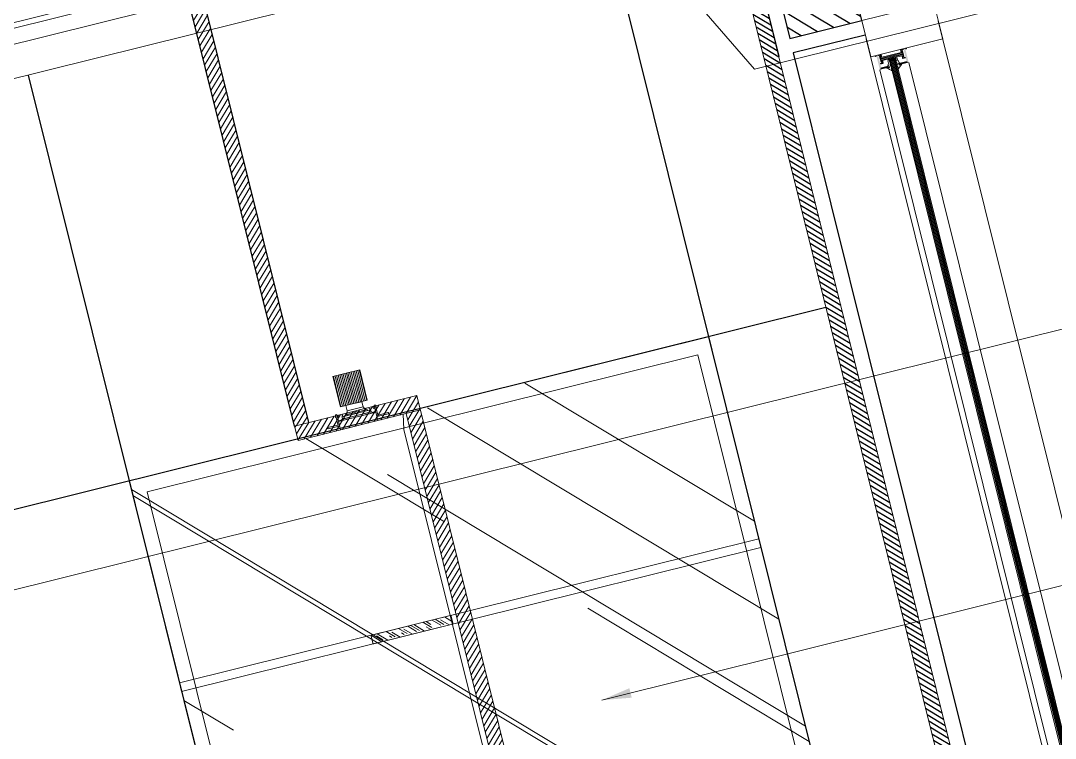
# Model space of a CAD drawing. Header units: inches. Extents: x 252212 to 296477, y 417293 to 492071.
# Drawn here: x 269121 to 270514, y 474451 to 475418 of the extents above; entities that cross this region are included whole.
import ezdxf

# ---------------------------------------------------------------- set-up
doc = ezdxf.new("R2010")
doc.units = ezdxf.units.IN
doc.header["$MEASUREMENT"] = 0
for name, color, linetype in [('0 toilet wall finishing', 8, 'Continuous'), ('8', 8, 'Continuous'), ('gypsum', 31, 'Continuous'), ('Layer1', 1, 'Continuous'), ('Layer3', 7, 'Continuous'), ('Layer7', 8, 'Continuous')]:
    doc.layers.add(name, color=color, linetype=linetype)
for name, color, linetype, lineweight in [('A-FLOR-SLAB', 5, 'Continuous', 40), ('A-GLAZ', 134, 'Continuous', 18), ('A-RNDR-ALUM', 1, 'Continuous', 9), ('A-RNDR-PT36', 253, 'Continuous', 20), ('Glass', 4, 'Continuous', 0), ('Glass-Mirror', 4, 'Continuous', 0), ('GRC', 41, 'Continuous', 0), ('GRC Hatch', 253, 'Continuous', 0), ('ID-NOTES', 3, 'Continuous', 0), ('Lighting', 7, 'Continuous', 0), ('Marble', 6, 'Continuous', 0)]:
    doc.layers.add(name, color=color, linetype=linetype, lineweight=lineweight)
doc.styles.add('ZZ-Dim All', font='romans.shx', dxfattribs={"width": 0.8})
doc.dimstyles.new('DIM 0200', dxfattribs={"dimscale": 200, "dimtxt": 1, "dimasz": 0.8, "dimexe": 0.5, "dimexo": 1, "dimgap": 0.4, "dimtad": 1, "dimdec": 0, "dimrnd": 10, "dimdsep": 46, "dimtxsty": 'ZZ-Dim All', "dimblk1": 'ARCHTICK', "dimblk2": 'ARCHTICK', "dimsah": 1, "dimcen": 1, "dimdle": 0.5, "dimclrd": 256, "dimclre": 256, "dimclrt": 256, "dimadec": 0, "dimazin": 2, "dimtfac": 1, "dimtdec": 0, "dimtix": 1, "dimtmove": 2, "dimatfit": 2, "dimfxl": 1, "dimfxlon": 1, "dimtolj": 1, "dimtzin": 0, "dimlwd": -1, "dimlwe": -1, "dimarcsym": 0})
pattern_1 = [(45.00000000000001, (-39154.6824327932, -48912.33939076227), (-4.419417382415922, 4.419417382415922), [])]

# ---------------------------------------------------------------- blocks, each defined once
blk = doc.blocks.new('GLAZ-4')
at = {"layer": 'A-GLAZ'}
for p, q in [((-26.27995439438382, 561.5564422109746, -0.0014385510428366), (-26.27995596441906, 1741.488159153261, -0.0007200283772306)), ((-24.94528642483056, 561.5564422204625, -0.0014385510428366), (-24.9452879948076, 1741.488159143657, -0.0007200283772306)), ((-23.61061846243683, 561.5564422300084, -0.0014385510428366), (-23.61062003235566, 1741.488159133994, -0.0007200283772306)), ((-22.27595049241791, 561.5564422398456, -0.0014385510428366), (-22.2759520622203, 1741.48815912439, -0.0007200283772306)), ((-20.94128252274822, 561.5564422492172, -0.0014385510428366), (-20.94128409284167, 1741.48815911496, -0.0007200283772306)), ((-19.60661456023808, 561.5564422586467, -0.0014385510428366), (-19.60661613021511, 1741.48815910524, -0.0007200283772306)), ((-18.27194659027736, 561.5564422683092, -0.0014385510428366), (-18.27194810949731, 1741.488159095694, -0.0007200283772306))]:
    blk.add_line(p, q, dxfattribs=at)
at = {"layer": 'A-RNDR-ALUM'}
for p, q in [((-49.98927481874124, 1775.000035837118, -0.0041292365413113), (-49.98927179211751, 550.0222630887874, -0.0014385510428326)), ((49.98927492240909, 1775.022342916752, -0.0041291120309863), (49.98927813803311, 549.9999560091528, -0.0014384265325116)), ((-38.16279002331429, 1747.401264662971, -0.0007197793565846), (-37.49545604211744, 1747.401264658256, -0.0007197793565846)), ((-38.16279008070706, 1739.39325682976, -0.0007197793565846), (-38.16279002331429, 1747.401264662971, -0.0007197793565846)), ((-38.16279002337251, 1747.401264661865, -0.0007197793565846), (-37.49545604211744, 1747.40126465715, -0.0007197793565846)), ((-38.16279008076526, 1739.393256828538, -0.0007197793565846), (-38.16279002337251, 1747.401264661865, -0.0007197793565846)), ((-37.495456099452, 1739.393256824871, -0.0007197793565846), (-37.49545604211744, 1747.401264658256, -0.0007197793565846)), ((-37.49545609951019, 1739.393256823707, -0.0007197793565846), (-37.49545604211744, 1747.40126465715, -0.0007197793565846)), ((-37.49545605422464, 1745.732929718622, -0.0007197793565846), (-7.056443174078593, 1745.732929500984, -0.0007197793565846)), ((-37.49545605405001, 1745.732929719379, -0.0007197793565846), (-7.056443174195008, 1745.732929501449, -0.0007197793565846)), ((-37.49545606260654, 1744.565095215978, -0.0007197793565846), (-7.05644318240229, 1744.565094997641, -0.0007197793565846)), ((-37.49545606249011, 1744.56509521493, -0.0007197793565846), (-7.05644318240229, 1744.565094997524, -0.0007197793565846)), ((-37.49545607087203, 1743.397260770725, -0.0007197793565846), (-7.056443190784191, 1743.397260552796, -0.0007197793565846)), ((-37.49545607075561, 1743.397260769561, -0.0007197793565846), (-7.056443190667777, 1743.397260550992, -0.0007197793565846)), ((-36.0170524030691, 1747.401264647662, -0.0007197793565846), (-35.34971841442166, 1747.401264643005, -0.0007197793565846)), ((-36.01705240324372, 1747.401264646323, -0.0007197793565846), (-35.34971841436345, 1747.401264641724, -0.0007197793565846)), ((-6.389109173265751, 1747.401264435728, -0.0007197793565846), (-7.056443162029607, 1747.401264440559, -0.0007197793565846)), ((-7.056443219305947, 1739.393256607291, -0.0007197793565846), (-7.056443162029607, 1747.401264440559, -0.0007197793565846)), ((-6.389109173265751, 1747.401264434447, -0.0007197793565846), (-7.056443162146023, 1747.401264439278, -0.0007197793565846)), ((-7.056443219364156, 1739.393256605952, -0.0007197793565846), (-7.056443162146023, 1747.401264439278, -0.0007197793565846)), ((-6.389109230542087, 1739.393256602343, -0.0007197793565846), (-6.389109173265751, 1747.401264435728, -0.0007197793565846)), ((-6.389109230658505, 1739.393256601294, -0.0007197793565846), (-6.389109173265751, 1747.401264434447, -0.0007197793565846)), ((-38.16279008070706, 1739.39325682976, -0.0007197793565846), (-37.495456099452, 1739.393256824871, -0.0007197793565846)), ((-38.16279008076526, 1739.393256828538, -0.0007197793565846), (-37.49545609951019, 1739.393256823707, -0.0007197793565846)), ((-37.49545607925393, 1742.229426267149, -0.0007197793565846), (-7.056443199224303, 1742.229426048812, -0.0007197793565846)), ((-37.49545607925393, 1742.229426266044, -0.0007197793565846), (-7.056443199166097, 1742.229426047765, -0.0007197793565846)), ((-37.49545608751942, 1741.061591821606, -0.0007197793565846), (-7.056443207547997, 1741.061591604375, -0.0007197793565846)), ((-37.49545608757762, 1741.061591820384, -0.0007197793565846), (-7.056443207373376, 1741.061591603036, -0.0007197793565846)), ((-36.01705246046186, 1739.393256814452, -0.0007197793565846), (-35.34971847152339, 1739.393256809679, -0.0007197793565846)), ((-36.01705246034543, 1739.393256813171, -0.0007197793565846), (-35.34971847175621, 1739.393256808398, -0.0007197793565846)), ((-6.389109230542087, 1739.393256602343, -0.0007197793565846), (-7.056443219305947, 1739.393256607291, -0.0007197793565846)), ((-6.389109230658505, 1739.393256601294, -0.0007197793565846), (-7.056443219364156, 1739.393256605952, -0.0007197793565846))]:
    blk.add_line(p, q, dxfattribs=at)
at = {"layer": 'A-RNDR-ALUM', "elevation": -0.0041292365413113}
blk.add_lwpolyline([(-49.98927481868304, 1750.022338286973), (49.98927492252551, 1750.022338287031), (49.98927487083711, 1800.022323246056), (-49.98927487042966, 1800.022323246172)], close=True, dxfattribs=at)
at = {"layer": 'A-RNDR-ALUM', "const_width": 0.927594236810144, "elevation": -0.0007197793565846}
for points in [[(-43.69363499910105, 1748.639907956007, -0.4142135623730951), (-44.16410545411053, 1749.11037841771)], [(-43.69363499898463, 1748.639907954901, -0.4142135623730951), (-44.16410545411053, 1749.110378416662)], [(-0.7173264736193234, 1748.623108232336, 0.4142135623730951), (-0.2468560123816132, 1749.093578687578)], [(-0.7173264735611156, 1748.62310823123, 0.4142135623730951), (-0.2468560124398209, 1749.093578686414)]]:
    blk.add_lwpolyline(points, format="xyb", dxfattribs=at)
at = {"layer": 'A-RNDR-ALUM', "elevation": -0.0041289875206653}
blk.add_lwpolyline([(-14.00100916565861, 1732.412416894105), (-15.60261072532739, 1732.41241690563), (-15.60261074622394, 1729.492171787715, -0.0155525880924592), (-14.77535791019909, 1730.01001455949), (-11.59860684286104, 1730.010014536965, 0.1043043731108854), (-18.27194671926554, 1723.90137275646), (-18.27194670075551, 1726.481389997992, -0.0160355215991069), (-17.6046127123991, 1727.234526890679), (-17.60461270349332, 1728.481039761682), (-18.27194668177981, 1729.148373749922), (-18.27194666158175, 1731.979632059403), (-17.60461268329527, 1731.31229807128), (-17.60461266635684, 1733.686244831886), (-18.2719466445269, 1734.353578819544), (-18.27194662427064, 1737.184837129432), (-17.60461264615878, 1736.517503141076), (-17.60461261536693, 1737.82082510984, 0.4142135623730943), (-18.2719465935952, 1738.488159097673), (-26.27995439374354, 1738.488159155065, 0.4142135623730959), (-26.94728838140145, 1737.820825176663), (-26.9472884121933, 1736.517503208015), (-26.27995442436077, 1737.184837186767), (-26.27995444461703, 1734.353578876878), (-26.94728843244957, 1733.686244898709), (-26.94728844950442, 1731.312298138044), (-26.27995446161368, 1731.979632116854), (-26.27995448198635, 1729.148373807431), (-26.94728846976068, 1728.481039828504), (-26.94728847872466, 1727.234526957501, -0.0160355215991069), (-26.27995450084564, 1726.481390055153), (-26.27995451947209, 1723.901372813853, 0.1043043731108854), (-32.95329430879792, 1730.01001468976), (-29.77654324180912, 1730.010014666943, -0.0155525880924592), (-28.94929041259457, 1729.492171883175), (-28.94929039175622, 1732.412417001091), (-30.55089195154142, 1732.412417012441, 0.0216463737862068), (-28.9492903664941, 1735.941041588434), (-28.94929033174412, 1737.820825191098, -0.4142135623730379), (-26.27995437924983, 1740.490161105117), (-18.27194657933432, 1740.490161047899, -0.4142135623730357), (-15.60261066525709, 1737.820825095463), (-15.60261070000706, 1735.941041492857, 0.021646373786206)], format="xyb", close=True, dxfattribs=at)
at = {"layer": 'A-RNDR-ALUM'}
for points in [[(-44.62790256208973, 1750.044646013528, -0.0007197793565846), (-44.62790256866718, 1749.110378422134, -0.0007197793565846), (-42.22550022532232, 1750.044645996299, -0.0007197793565846), (-43.69363499223253, 1749.11037841573, -0.0007197793565846)], [(-44.62790256214794, 1750.044646012247, -0.0007197793565846), (-44.6279025687254, 1749.11037842097, -0.0007197793565846), (-42.22550022543873, 1750.044645995134, -0.0007197793565846), (-43.69363499217434, 1749.110378414392, -0.0007197793565846)], [(-42.22550022532232, 1750.044645996299, -0.0007197793565846), (-43.69363499223253, 1749.11037841573, -0.0007197793565846), (-42.22550023900111, 1748.17611081386, -0.0007197793565846), (-43.69363499898463, 1748.176110824395, -0.0007197793565846)], [(-42.22550022543873, 1750.044645995134, -0.0007197793565846), (-43.69363499217434, 1749.110378414392, -0.0007197793565846), (-42.22550023888468, 1748.176110812579, -0.0007197793565846), (-43.69363499886822, 1748.176110823289, -0.0007197793565846)], [(-36.88682837394299, 1748.176110775734, -0.0007197793565846), (-35.01829320710385, 1750.044645944843, -0.0007197793565846), (-39.82309790176804, 1748.176110796805, -0.0007197793565846), (-39.82309788826388, 1750.044645979185, -0.0007197793565846)], [(-36.88682837388479, 1748.176110774453, -0.0007197793565846), (-35.01829320704564, 1750.044645943504, -0.0007197793565846), (-39.82309790159343, 1748.176110795466, -0.0007197793565846), (-39.82309788838029, 1750.044645977905, -0.0007197793565846)], [(-36.88682838913519, 1746.040642070467, -0.0007197793565846), (-35.01829323568382, 1746.040642057138, -0.0007197793565846), (-36.88682837394299, 1748.176110775734, -0.0007197793565846), (-35.01829320710385, 1750.044645944843, -0.0007197793565846)], [(-36.88682838913519, 1746.040642069536, -0.0007197793565846), (-35.01829323574202, 1746.040642056032, -0.0007197793565846), (-36.88682837388479, 1748.176110774453, -0.0007197793565846), (-35.01829320704564, 1750.044645943504, -0.0007197793565846)], [(-7.524133104481733, 1748.176110565662, -0.0007197793565846), (-9.392668244254306, 1750.044645761489, -0.0007197793565846), (-4.587863583990836, 1748.176110544708, -0.0007197793565846), (-4.587863570370243, 1750.044645727146, -0.0007197793565846)], [(-7.524133119557518, 1746.040641860454, -0.0007197793565846), (-9.392668272950681, 1746.040641873784, -0.0007197793565846), (-7.524133104481733, 1748.176110565662, -0.0007197793565846), (-9.392668244254306, 1750.044645761489, -0.0007197793565846)], [(-7.524133119557518, 1746.040641859406, -0.0007197793565846), (-9.392668272834273, 1746.040641872794, -0.0007197793565846), (-7.524133104365318, 1748.176110564324, -0.0007197793565846), (-9.392668244254306, 1750.044645760092, -0.0007197793565846)], [(-7.524133104365318, 1748.176110564324, -0.0007197793565846), (-9.392668244254306, 1750.044645760092, -0.0007197793565846), (-4.587863583816213, 1748.176110543369, -0.0007197793565846), (-4.587863570486661, 1750.044645725749, -0.0007197793565846)], [(-2.185461226326879, 1750.0446457098, -0.0007197793565846), (-0.7173264723969623, 1749.110378108045, -0.0007197793565846), (-2.185461239656433, 1748.176110527536, -0.0007197793565846), (-0.7173264790908433, 1748.176110516768, -0.0007197793565846)], [(0.2169411103823222, 1750.044645692804, -0.0007197793565846), (0.2169411036884412, 1749.110378101526, -0.0007197793565846), (-2.185461226326879, 1750.0446457098, -0.0007197793565846), (-0.7173264723969623, 1749.110378108045, -0.0007197793565846)], [(-2.185461226152254, 1750.044645708636, -0.0007197793565846), (-0.7173264723969623, 1749.110378106765, -0.0007197793565846), (-2.185461239598224, 1748.176110526139, -0.0007197793565846), (-0.7173264791490509, 1748.17611051572, -0.0007197793565846)], [(0.2169411103241146, 1750.044645691232, -0.0007197793565846), (0.2169411036302336, 1749.110378100187, -0.0007197793565846), (-2.185461226152254, 1750.044645708636, -0.0007197793565846), (-0.7173264723969623, 1749.110378106765, -0.0007197793565846)], [(-40.64862655411707, 1732.411828669254, -0.0007200283772306), (-40.64862656267361, 1731.21062749729, -0.0007200283772306), (-29.91912160883657, 1732.411828592594, -0.0007200283772306), (-29.91912161745131, 1731.21062742034, -0.0007200283772306)], [(-40.64862655394245, 1732.411828668206, -0.0007200283772306), (-40.64862656267361, 1731.210627496126, -0.0007200283772306), (-29.91912160872016, 1732.411828591255, -0.0007200283772306), (-29.9191216173931, 1731.210627419292, -0.0007200283772306)], [(-40.64862656267361, 1731.211215918709, -0.0007200283772306), (-40.64862657134654, 1730.010014746454, -0.0007200283772306), (-29.9191216173349, 1731.2112158417, -0.0007200283772306), (-29.91912162600783, 1730.010014669737, -0.0007200283772306)], [(-40.64862656273179, 1731.21121591737, -0.0007200283772306), (-40.6486265712301, 1730.010014745174, -0.0007200283772306), (-29.91912161745131, 1731.211215840594, -0.0007200283772306), (-29.91912162606605, 1730.010014668456, -0.0007200283772306)], [(-39.82309798384085, 1736.697966295702, -0.0007197793565846), (-39.8230979704531, 1738.56650147814, -0.0007197793565846), (-35.01829330250622, 1736.697966261418, -0.0007197793565846), (-36.88682844256983, 1738.566501457302, -0.0007197793565846)], [(-39.82309798384085, 1736.697966294596, -0.0007197793565846), (-39.8230979704531, 1738.566501477035, -0.0007197793565846), (-35.01829330262263, 1736.697966260137, -0.0007197793565846), (-36.88682844262803, 1738.566501455963, -0.0007197793565846)], [(-36.88682842731942, 1740.701970162219, -0.0007197793565846), (-35.01829327380983, 1740.701970148948, -0.0007197793565846), (-36.88682844256983, 1738.566501457302, -0.0007197793565846), (-35.01829330250622, 1736.697966261418, -0.0007197793565846)], [(-36.886828427203, 1740.701970161113, -0.0007197793565846), (-35.01829327398445, 1740.701970147726, -0.0007197793565846), (-36.88682844262803, 1738.566501455963, -0.0007197793565846), (-35.01829330262263, 1736.697966260137, -0.0007197793565846)], [(-4.320930956862865, 1732.411828409414, -0.0007200283772306), (-4.320930965302975, 1731.210627237393, -0.0007200283772306), (-15.0504359024344, 1732.41182848619, -0.0007200283772306), (-15.05043591110734, 1731.210627314169, -0.0007200283772306)], [(-4.320930956746452, 1732.41182840825, -0.0007200283772306), (-4.320930965361185, 1731.210627236345, -0.0007200283772306), (-15.05043590278364, 1732.411828485026, -0.0007200283772306), (-15.05043591116555, 1731.210627312946, -0.0007200283772306)], [(-4.320930965361185, 1731.211215658579, -0.0007200283772306), (-4.320930973859502, 1730.010014486557, -0.0007200283772306), (-15.05043591116555, 1731.211215735297, -0.0007200283772306), (-15.05043591978028, 1730.010014563217, -0.0007200283772306)], [(-4.320930965361185, 1731.211215657415, -0.0007200283772306), (-4.320930973917712, 1730.010014485335, -0.0007200283772306), (-15.05043591122376, 1731.211215734249, -0.0007200283772306), (-15.05043591978028, 1730.010014562169, -0.0007200283772306)], [(-7.52413315779995, 1740.701969952089, -0.0007197793565846), (-9.392668311134912, 1740.701969965536, -0.0007197793565846), (-7.524133173050357, 1738.566501247231, -0.0007197793565846), (-9.39266833977308, 1736.697966078063, -0.0007197793565846)], [(-7.52413315779995, 1740.701969950925, -0.0007197793565846), (-9.392668311018495, 1740.701969964371, -0.0007197793565846), (-7.524133173108567, 1738.566501245834, -0.0007197793565846), (-9.39266833977308, 1736.697966076841, -0.0007197793565846)], [(-4.587863666121846, 1736.697966043721, -0.0007197793565846), (-4.587863652501254, 1738.566501225985, -0.0007197793565846), (-9.39266833977308, 1736.697966078063, -0.0007197793565846), (-7.524133173050357, 1738.566501247231, -0.0007197793565846)], [(-4.587863665947224, 1736.697966042556, -0.0007197793565846), (-4.587863652617668, 1738.566501224763, -0.0007197793565846), (-9.39266833977308, 1736.697966076841, -0.0007197793565846), (-7.524133173108567, 1738.566501245834, -0.0007197793565846)]]:
    blk.add_solid(points, dxfattribs=at)
for points in [[(-42.22550122451504, 1730.009426336502, 0.0026891797868501), (-39.82309886999428, 1732.411828663433, 0.0026891797868501), (-42.22550022532232, 1750.044645996299, 0.0026891797868501), (-39.82309788826388, 1750.044645979185, 0.0026891797868501)], [(-42.22550122439861, 1730.009426335222, 0.0026891797868501), (-39.82309886999428, 1732.411828662269, 0.0026891797868501), (-42.22550022543873, 1750.044645995134, 0.0026891797868501), (-39.82309788838029, 1750.044645977905, 0.0026891797868501)], [(-4.587864552158862, 1732.411828411394, 0.0026891797868501), (-2.18546222511213, 1730.009426049888, 0.0026891797868501), (-4.587863570370243, 1750.044645727146, 0.0026891797868501), (-2.185461226326879, 1750.0446457098, 0.0026891797868501)], [(-4.587864552158862, 1732.411828410055, 0.0026891797868501), (-2.185462225170339, 1730.00942604884, 0.0026891797868501), (-4.587863570486661, 1750.044645725749, 0.0026891797868501), (-2.185461226152254, 1750.044645708636, 0.0026891797868501)], [(-42.22550122451504, 1730.009426336502, -0.0007200283772306), (-39.82309886999428, 1732.411828663433, -0.0007200283772306), (-40.09003247518558, 1730.009426321136, -0.0007200283772306), (-40.0900324579561, 1732.411828665354, -0.0007200283772306)], [(-42.22550122439861, 1730.009426335222, -0.0007200283772306), (-39.82309886999428, 1732.411828662269, -0.0007200283772306), (-40.09003247506917, 1730.009426319972, -0.0007200283772306), (-40.09003245789791, 1732.411828664131, -0.0007200283772306)], [(-2.18546222511213, 1730.009426049888, -0.0007200283772306), (-4.587864552158862, 1732.411828411394, -0.0007200283772306), (-4.320930973917712, 1730.009426065255, -0.0007200283772306), (-4.320930956862865, 1732.411828409414, -0.0007200283772306)], [(-2.185462225170339, 1730.00942604884, -0.0007200283772306), (-4.587864552158862, 1732.411828410055, -0.0007200283772306), (-4.320930973917712, 1730.009426064207, -0.0007200283772306), (-4.320930956746452, 1732.41182840825, -0.0007200283772306)]]:
    blk.add_trace(points, dxfattribs=at)
at = {"layer": 'A-RNDR-PT36'}
for p, q in [((-42.22550122346729, 570.0351750451955, -0.0014385510428366), (-42.22550122428219, 1730.009426334524, -0.0007200283772306)), ((-2.185462225170339, 1730.009426048025, -0.0007200283772306), (-2.185462223947979, 570.0351753248249, -0.0014385510428366))]:
    blk.add_line(p, q, dxfattribs=at)
blk = doc.blocks.new('GF-11_SEC B')
at = {"layer": 'Layer7'}
h = blk.add_hatch(dxfattribs=at)
h.set_pattern_fill('ANSI31,_O', color=8, scale=5)
h.set_pattern_definition([(45, (-114263.2526085608, 66663.31839147348), (-11.22532015133644, 11.22532015133644), [])])
h.paths.add_polyline_path([(18422.80798021686, 1778.184395076765), (18072.80798021681, 1778.184395076649), (18072.80798021675, 978.1843950700131), (18222.80798021669, 978.1843950698385), (18222.80798021675, 928.1843950701295), (18322.80798347021, 928.1843950700713), (18322.80798346968, 428.1844102098257), (18422.80798021657, 428.1844101063325)])
h.paths.add_polyline_path([(18422.80796968041, -871.8156350151985), (18322.80798346852, -871.8379803928547), (18322.80798004556, -1371.837945683976), (18222.82943372708, -1371.837945683685), (18222.80798021628, -1421.837945683452), (18072.80798021634, -1421.837945683743), (18072.80798021564, -2471.815604923293), (18422.80797467352, -2471.815604923351)])
at = {"layer": 'Layer1'}
blk.add_line((18442.80797467427, 1778.184395076649), (18442.80797467433, 408.1844101666356), dxfattribs=at)
at = {"layer": 'Layer1', "elevation": 0.0007185226656060001}
blk.add_lwpolyline([(18322.80798344925, 408.1844101666356), (18422.80798021692, 408.1844101666356)], dxfattribs=at)
at = {"layer": 'Layer1'}
blk.add_lwpolyline([(18422.80798021692, 408.1844101665192), (18422.80798021698, -851.8156020495226)], dxfattribs=at)
at = {"layer": 'Layer3'}
blk.add_lwpolyline([(18322.80798347021, 928.1843950700713), (18222.80798021675, 928.1843950701295), (18222.80798021669, 978.1843950698385), (18072.80798021675, 978.1843950700131), (18072.80798021681, 1778.184395076649), (18422.80798021686, 1778.184395076765), (18422.80798021657, 428.1844101063325), (18322.80798346968, 428.1844102098257), (18322.80798347015, 928.1843753973371)], dxfattribs=at)
at = {"layer": 'A-FLOR-SLAB', "xscale": -1}
blk.add_blockref('GLAZ-4', (18272.81870859943, -1371.837913139781, 0.0048477592069173), dxfattribs=at)
blk = doc.blocks.new('SECTION A AND B CEILING')
at = {"layer": '8'}
h = blk.add_hatch(dxfattribs=at)
h.set_pattern_fill('ANSI31', color=256, scale=100, style=0)
h.set_pattern_definition([(45, (0, 0), (-8.838834764831843, 8.838834764831843), [])])
edge = h.paths.add_edge_path()
edge.add_line((113691.1493651548, 11126.91300424462), (116053.4967238371, 11126.91300424463))
edge.add_arc((116053.4967238372, 10976.91300424462), 149.9999999999282, -1.1937117960769683e-12, 90.0000000000203, ccw=False)
edge.add_line((116203.4967238371, 10976.91300424468), (116203.496723837, 10801.91300424278))
edge.add_line((116203.496723837, 10801.9130042427), (116114.9967238365, 10801.91300424276))
edge.add_line((116114.9967238365, 10801.91300424282), (116058.3903619259, 10876.91300424282))
edge.add_line((116058.3903619258, 10876.91300424293), (116019.3185105588, 10876.91300424475))
edge.add_line((116019.3185105589, 10876.91300424468), (116019.3185105587, 10854.41300424285))
edge.add_line((116019.3185105587, 10854.41300424282), (116028.3185105587, 10854.41300424279))
edge.add_line((116028.3185105588, 10854.41300424282), (116028.3185105588, 10846.91300424279))
edge.add_arc((116029.2070495836, 10818.97687920788), 27.95025194104063, 29.519025341437327, 91.82174081902218, ccw=False)
edge.add_arc((116021.0670750178, 10817.33650202246), 35.93479784850182, 6.527251481805308, 25.396680804794073, ccw=False)
edge.add_arc((115725.4759079433, 10783.27314875694), 333.482178663346, 4.751447810958609, 6.5686573676051125, ccw=False)
edge.add_arc((116110.9731967425, 10816.63756155031), 53.47024035356978, 186.1635720953731, 202.8448179783845)
edge.add_arc((116077.9926322007, 10803.74599041138), 18.09530210372783, -154.2285071236143, -83.16902979887092)
edge.add_line((116080.1448997484, 10785.77914030827), (116080.1448997484, 10782.77914030826))
edge.add_arc((116080.1448997484, 10774.97963166016), 7.79950864814153, 89.999999999499, 308.4673023854108)
edge.add_line((116084.9967238364, 10768.87290273432), (116084.9967238365, 10759.87290273446))
edge.add_arc((116084.9967238365, 10738.87290273444), 21.00000000006958, 5.491074261954054e-11, 90.0000000000548, ccw=False)
edge.add_line((116105.9967238365, 10738.87290273438), (116154.9967238364, 10738.8729027344))
edge.add_line((116154.9967238365, 10738.87290273444), (116154.9967238366, 10693.87376103482))
edge.add_line((116154.9967238365, 10693.8737610348), (116275.0047884419, 10693.87382241754))
edge.add_line((116275.0047884419, 10693.87382241758), (116275.0047769621, 10713.87383389736))
edge.add_line((116275.0047769622, 10713.87383389735), (116295.0047383233, 10713.87383389743))
edge.add_line((116295.0047383234, 10713.87383389735), (116295.0047289171, 10738.87385082859))
edge.add_line((116295.004728917, 10738.87385082868), (116228.4967302596, 10738.87384837997))
edge.add_line((116228.4967302596, 10738.87384837994), (116228.4967238369, 10976.91300424466))
edge.add_arc((116053.496723837, 10976.91300424479), 174.999999999982, -2.661488157448671e-11, 89.99999999996881)
edge.add_line((116053.496723837, 11151.91300424474), (113691.1493651548, 11151.91300424462))
edge.add_line((113691.1493651548, 11151.91300424456), (113166.4938635723, 11151.91300387654))
edge.add_arc((113166.4938635723, 10976.91300387651), 175.0000000000809, 90.00000000000107, 180.0000000000011)
edge.add_line((112991.4938635722, 10976.91300387646), (112991.4938571496, 10738.87384801183))
edge.add_line((112991.4938571496, 10738.87384801178), (112924.9862361397, 10738.87385046039))
edge.add_line((112924.9862361396, 10738.87385046046), (112924.9862267333, 10713.87383352914))
edge.add_line((112924.9862267333, 10713.87383352919), (112944.9861880946, 10713.87383352931))
edge.add_line((112944.9861880946, 10713.87383352924), (112944.9861766146, 10693.87382204939))
edge.add_line((112944.9861766146, 10693.8738220493), (113064.9938635729, 10693.87376066643))
edge.add_line((113064.9938635729, 10693.87376066647), (113064.9938635729, 10738.87290236624))
edge.add_line((113064.9938635729, 10738.87290236627), (113113.9938635728, 10738.87290236617))
edge.add_arc((113134.9938635728, 10738.87290236616), 20.99999999999904, 90.00000000017059, 180.0000000001706, ccw=False)
edge.add_line((113134.9938635728, 10759.87290236616), (113134.9938635728, 10768.87290236603))
edge.add_arc((113139.8456876609, 10774.97963129182), 7.799508648237652, -128.4673023860859, 90.0000000005354)
edge.add_line((113139.8456876609, 10782.77913993999), (113139.8456876609, 10785.77913994001))
edge.add_arc((113141.9979552086, 10803.74599004327), 18.0953021037371, -96.83097020117899, -25.77149287642497)
edge.add_arc((113109.0173906665, 10816.63756118226), 53.47024035371815, -22.84481797846451, -6.163572095457504)
edge.add_arc((113494.5146794609, 10783.27314839012), 333.4821786582708, 173.4313426325419, 175.2485521891882, ccw=False)
edge.add_arc((113198.9235123915, 10817.33650165389), 35.93479784879082, 154.6033191948509, 173.4727485178063, ccw=False)
edge.add_arc((113190.7835378258, 10818.97687883966), 27.95025194105067, 88.17825918117433, 150.4809746587671, ccw=False)
edge.add_line((113191.6720768505, 10846.91300387471), (113191.6720768506, 10854.41300387462))
edge.add_line((113191.6720768505, 10854.41300387459), (113200.6720768505, 10854.41300387461))
edge.add_line((113200.6720768506, 10854.41300387448), (113200.6720768506, 10876.91300387634))
edge.add_line((113200.6720768505, 10876.91300387646), (113161.6002254834, 10876.9130038746))
edge.add_line((113161.6002254835, 10876.91300387459), (113104.9938635727, 10801.91300387463))
edge.add_line((113104.9938635727, 10801.91300387454), (113016.4938635721, 10801.91300387445))
edge.add_line((113016.4938635721, 10801.91300387459), (113016.4938635722, 10976.91300387655))
edge.add_arc((113166.4938635721, 10976.91300387646), 149.9999999999422, 89.99999999997732, 179.9999999999988, ccw=False)
edge.add_line((113166.4938635723, 11126.91300387646), (113691.1493651549, 11126.91300424462))
blk = doc.blocks.new('_ARCHTICK')
at = {"color": 0, "linetype": 'ByBlock', "const_width": 0.15}
blk.add_lwpolyline([(-0.5, -0.5), (0.5, 0.5)], dxfattribs=at)
blk = doc.blocks.new('altatensione trimless roudn  47225.757.U56 side')
at = {"layer": 'Lighting', "lineweight": 0}
h = blk.add_hatch(dxfattribs=at)
h.set_pattern_fill('ANSI31', color=256, scale=30, angle=45)
h.set_pattern_definition([(90, (0, 0), (-3.75, 7e-16), [])])
h.paths.add_polyline_path([(16921.60697394914, -4305.845567310607), (16890.57269333892, -4305.845567310607), (16890.57269333892, -4375.933301284437), (16921.60697394914, -4375.933301284437)])
h.paths.add_polyline_path([(16952.64125455936, -4305.845567310607), (16921.60697394914, -4305.845567310607), (16921.60697394914, -4375.933301284437), (16952.64125455936, -4375.933301284437)])
for points in [[(16921.60697394914, -4375.933301284437), (16890.57269333892, -4375.933301284437), (16890.57269333892, -4305.845567310607), (16921.60697394914, -4305.845567310607)], [(16921.60697394914, -4375.933301284437), (16952.64125455936, -4375.933301284437), (16952.64125455936, -4305.845567310607), (16921.60697394914, -4305.845567310607)]]:
    blk.add_lwpolyline(points, dxfattribs=at)
at = {"layer": 'Lighting'}
for points in [[(16878.60697394914, -4406.655246712968), (16886.95812624306, -4406.655246712968), (16886.95812624306, -4405.172638722989), (16878.60697394914, -4405.172638722989), (16878.60697394914, -4390.718083051335), (16875.60697394914, -4390.718083051335), (16875.60697394914, -4413.159564022039, -0.4142135623730951), (16874.60697394914, -4414.159564022042), (16852.14076685683, -4414.159564022042, 0.4142135623730951), (16851.14076685683, -4415.159564022041), (16851.14076685683, -4416.159564022041, 0.4142135623730951), (16852.14076685683, -4417.159564022041), (16877.60697394914, -4417.159564022041, 0.4142135623730951), (16878.60697394914, -4416.159564022041)], [(16964.60697394914, -4406.655246712968), (16956.25582165523, -4406.655246712968), (16956.25582165523, -4405.172638722989), (16964.60697394914, -4405.172638722989), (16964.60697394914, -4390.718083051335), (16967.60697394914, -4390.718083051335), (16967.60697394914, -4413.159564022039, 0.4142135623730951), (16968.60697394914, -4414.159564022042), (16991.07318104146, -4414.159564022042, -0.4142135623730951), (16992.07318104146, -4415.159564022041), (16992.07318104146, -4416.159564022041, -0.4142135623730951), (16991.07318104146, -4417.159564022041), (16965.60697394914, -4417.159564022041, -0.4142135623730951), (16964.60697394914, -4416.159564022041)]]:
    blk.add_lwpolyline(points, format="xyb", close=True, dxfattribs=at)
for points in [[(16921.60697394914, -4387.928049467245), (16903.25793743387, -4387.928049467245), (16899.9630727839, -4396.129995868955), (16919.27623018704, -4396.129995868955)], [(16921.60697394914, -4387.928049467245), (16903.25793743387, -4387.928049467245), (16903.25793743387, -4376.235239497346), (16921.60697394914, -4376.235239497346)], [(16921.60697394914, -4387.928049467245), (16939.95601046442, -4387.928049467245), (16939.95601046442, -4376.235239497346), (16921.60697394914, -4376.235239497346)], [(16921.60697394914, -4387.928049467245), (16939.95601046442, -4387.928049467245), (16943.25087511438, -4396.129995868955), (16923.93771771125, -4396.129995868955)], [(16921.60697394914, -4398.665714613775), (16895.50379844937, -4398.665714613775), (16895.50379844937, -4396.129995868955), (16919.27623018704, -4396.129995868955)], [(16921.60697394914, -4398.665714613775), (16947.7101494489, -4398.665714613775), (16947.7101494489, -4396.129995868955), (16923.93771771125, -4396.129995868955)]]:
    blk.add_lwpolyline(points, dxfattribs=at)
for points in [[(16881.32335164332, -4394.171279643398), (16878.60697394914, -4394.171279643398), (16878.60697394914, -4397.159386970907), (16881.32335164332, -4397.159386970907)], [(16878.60697394914, -4406.655246712966), (16964.60697394914, -4406.655246712968), (16964.60697394914, -4426.047738446983), (16878.60697394914, -4426.047738446981)], [(16888.57294517105, -4398.665714613776), (16954.64100272723, -4398.665714613775), (16954.64100272723, -4403.690030733011), (16888.57294517105, -4403.690030733011)], [(16961.89059625496, -4394.171279643398), (16964.60697394914, -4394.171279643398), (16964.60697394914, -4397.159386970907), (16961.89059625496, -4397.159386970907)]]:
    blk.add_lwpolyline(points, close=True, dxfattribs=at)
at = {"layer": 'Lighting', "lineweight": 0}
blk.add_lwpolyline([(16886.95812624306, -4403.690030733011), (16956.25582165523, -4403.690030733011), (16956.25582165523, -4406.655246712968), (16886.95812624306, -4406.655246712968)], close=True, dxfattribs=at)
blk.add_lwpolyline([(16919.27623018704, -4398.665714613775), (16919.27623018704, -4396.129995868955, -1), (16923.9322483838, -4396.129995868955), (16923.9322483838, -4398.665714613775)], format="xyb", dxfattribs=at)
at = {"layer": 'Lighting'}
for centre, radius, start, end in [((16876.72108449335, -4395.662714523604), 2.166956077277681, 120.9397342711201, 239.0602657288799), ((16893.72192688184, -4398.748211837745), 5.149642555561933, 119.0407831309642, 179.0820829006927), ((16949.49202101644, -4398.748211837745), 5.149642555561933, 0.9179170993100055, 60.95921686896493), ((16966.49286340493, -4395.662714523604), 2.166956077277681, 300.9397342712551, 59.06026572874489)]:
    blk.add_arc(centre, radius, start, end, dxfattribs=at)
blk = doc.blocks.new('side')
at = {"layer": 'GRC Hatch'}
h = blk.add_hatch(dxfattribs=at)
h.set_pattern_fill('ANSI31', color=256, scale=50, angle=-13.97142328298568, style=0)
h.set_pattern_definition([(45.00000000000001, (-117061.3490043361, -43787.65705922717), (-4.419417382415927, 4.419417382415926), [])])
h.paths.add_polyline_path([(-20.00000000017462, 3099.999999971478), (-1.164153218269348e-10, 3099.999999971769), (1.164153218269348e-10, 2454.698018647498), (-20, 2454.698018647556)])
h = blk.add_hatch(dxfattribs=at)
h.set_pattern_fill('ANSI31', color=256, scale=50, angle=-13.97142328298568, style=0)
h.set_pattern_definition(pattern_1)
h.paths.add_polyline_path([(150.0000000001164, 2454.698018647789), (-19.99999999988358, 2454.698018647847), (-19.99999999988358, 2449.622416749073), (-20, 2434.698018647556), (150.0000000001164, 2434.698018647847)])
h = blk.add_hatch(dxfattribs=at)
h.set_pattern_fill('ANSI31', color=256, scale=50, angle=-13.97142328298568, style=0)
h.set_pattern_definition(pattern_1)
h.paths.add_polyline_path([(150.0000000001746, 2434.698018647614), (130.0000000003492, 2434.698018647556), (130.0000000004075, 1013.000153278874), (150.0000000003492, 1013.000153278583)])
at = {"layer": 'Glass-Mirror', "lineweight": 0}
for p, q in [((122.0000000003492, 2414.697704792954, -0.001580177651920341), (126.0000000003492, 2434.69801864808, -0.001580050883391858)), ((130.0000000003492, 2434.698018647847, -0.001580143109418934), (126.0000000003492, 2434.698018647614, -0.001580050883391861)), ((122.0000000006985, 1033.000467132544, 0.002550103194883668), (122.0000000004657, 2414.697704793361, -0.001580177651920343))]:
    blk.add_line(p, q, dxfattribs=at)
at = {"layer": 'Glass-Mirror', "lineweight": 0, "elevation": -9.305356794364703e-08}
blk.add_lwpolyline([(123.0000000031432, 2145.358445573598), (123.0000000028522, 2155.358445573482), (122.0000000029104, 2156.358445573715), (13.00000000349246, 2156.358445573715), (12.00000000349246, 2155.358445573715), (12.00000000349246, 2145.358445573889), (13.00000000343425, 2144.358445573656), (122.0000000031432, 2144.358445573715)], close=True, dxfattribs=at)
at = {"layer": 'GRC Hatch', "linetype": 'Continuous'}
for p, q in [((24.11098628066247, 2144.358445573947, -0.0003495558791266183), (12.55549314094242, 2155.913938713609, -0.0003495558791266183)), ((26.05811641266337, 2146.653955442016, -0.0003495558791266183), (18.98704860080034, 2153.725023253879, -0.0003495558791266183)), ((32.59626628091792, 2144.358445574006, -0.0003495558791266183), (20.59626628062688, 2156.358445574064, -0.0003495558791266183)), ((43.02867916115792, 2146.653955441958, -0.0003495558791266183), (33.32418902916834, 2156.358445573947, -0.0003495558791266183)), ((38.78603916114662, 2146.653955441958, -0.0003495558791266183), (35.95761203637812, 2149.482382566726, -0.0003495558791266183)), ((49.56682902935427, 2144.358445573831, -0.0003495558791266183), (40.20025203644764, 2153.725022566796, -0.0003495558791266183)), ((59.99924190965248, 2146.6539554419, -0.0003495558791266183), (50.2947517776629, 2156.358445573947, -0.0003495558791266183)), ((55.75660190969938, 2146.6539554419, -0.0003495558791266183), (52.92817478493089, 2149.482382566726, -0.0003495558791266183)), ((66.53739177784882, 2144.358445573947, -0.0003495558791266183), (57.17081478494219, 2153.725022566679, -0.0003495558791266183)), ((72.72716465801932, 2146.653955441958, -0.0003495558791266183), (63.02267452591332, 2156.358445573947, -0.0003495558791266183)), ((76.96980465808883, 2146.653955442016, -0.0003495558791266183), (67.26531452621566, 2156.358445574006, -0.0003495558791266183)), ((83.5079545264598, 2144.358445573889, -0.0003495558791266183), (71.50795452622697, 2156.358445573889, -0.0003495558791266183)), ((93.9403674066998, 2146.653955441958, -0.0003495558791266183), (84.23587727476843, 2156.358445573889, -0.0003495558791266183)), ((91.99323727481533, 2144.358445573773, -0.0003495558791266183), (86.86930028174538, 2149.482382566843, -0.0003495558791266183)), ((93.9403674066998, 2150.896595441969, -0.0003495558791266183), (88.47851727472153, 2156.358445573889, -0.0003495558791266183)), ((106.6682901551249, 2146.653955441958, -0.0003495558791266183), (96.96380002301885, 2156.358445573831, -0.0003495558791266183)), ((110.9109301551362, 2146.653955442016, -0.0003495558791266183), (101.206440023263, 2156.358445573889, -0.0003495558791266183)), ((117.4490800233907, 2144.358445573773, -0.0003495558791266183), (108.0825030303095, 2153.725022566738, -0.0003495558791266183)), ((123.0000000006403, 2147.292808344937, -0.0003495558791266183), (113.934362771397, 2156.358445573831, -0.0003495558791266183))]:
    blk.add_line(p, q, dxfattribs=at)
at = {"layer": 'Layer1', "color": 6}
for p, q in [((-19.99999999976717, 2454.698018647963, -0.001166761710759081), (-19.99999999988358, 3099.999999971478, 0.0007764560937272806)), ((0, 2454.698018647672, -0.001166761710759081), (2.91038304567337e-10, 3099.999999971536, 0.0007764560937272806))]:
    blk.add_line(p, q, dxfattribs=at)
at = {"layer": 'Marble'}
blk.add_line((130.0000000003492, 1013.000153278757, 0.002620743614911048), (130.0000000003492, 2434.698018647847, -0.001580143109418934), dxfattribs=at)
at = {"layer": 'Marble', "elevation": -9.305356794353861e-08}
blk.add_lwpolyline([(150.0000000005821, 1013.000153278699), (-19.99999999970896, 1013.000153278583), (-19.99999999965075, 993.0001532787574), (150.0000000001746, 993.0001532784663), (150.0000000001164, 2454.698018647789), (-19.99999999988358, 2454.698018647789), (-20, 2434.698018647556), (150.0000000003492, 2434.698018647789)], dxfattribs=at)
at = {"color": 2, "xscale": 0.6000000000003645, "yscale": 0.6000000000003645, "zscale": 0.6000000000003645}
blk.add_blockref('altatensione trimless roudn  47225.757.U56 side', (-10087.96418437548, 5090.326661717496, -9.305356794353861e-08), dxfattribs=at)

msp = doc.modelspace()

# ---------------------------------------------------------------- hatches: boundary and pattern name
at = {"layer": 'Glass', "lineweight": 0}
h = msp.add_hatch(dxfattribs=at)
h.set_pattern_fill('AR-RROOF', color=256, scale=300, angle=58.97142328298568)
h.set_pattern_definition([(148.9714232829857, (291611.9351397812, 475349.5095498757), (-410.9211488817957, 597.2803440610326), [4500, -600, 1500, -300]), (148.9714232829857, (291347.3477536162, 475683.7168434562), (462.7438408066397, 187.2675567083616), [900, -99, 1800, -225]), (148.9714232829857, (291614.8423026309, 475645.3415096165), (-1233.171519679786, 976.3651996310846), [2400, -420, 1200, -300])])
h.paths.add_polyline_path([(270389.8767299839, 473615.3800826789), (270047.3675955664, 474992.0338901982), (269267.4586191359, 474795.4174143046), (269609.9677535533, 473418.7636067855)])
at = {"layer": 'Layer7'}
h = msp.add_hatch(dxfattribs=at)
h.set_pattern_fill('ANSI31', color=256, scale=50, angle=13.97142328298568, style=0)
h.set_pattern_definition([(148.9714232829857, (302406.9959018655, 482976.2721096273), (3.221659560689482, 5.355689467754646), [])])
h.paths.add_polyline_path([(270813.2468369576, 472671.6790107409), (270793.8385116373, 472666.8502522815), (270045.3809504411, 475675.1406769402), (270064.7892757616, 475679.9694353994)])

# ---------------------------------------------------------------- linework, layer by layer
at = {"layer": '0 toilet wall finishing', "ltscale": 0.1}
for p, q in [((269911.3484861501, 475538.7450021217, -5.713051952758471e-05), (270587.3746459275, 472821.5795544761, -5.713051952758471e-05)), ((269130.8342705157, 475344.5543875705, -5.713051952758471e-05), (269806.8604302931, 472627.3889399249, -5.713051952758471e-05)), ((270205.5454569364, 475031.388277018, -5.713051952758471e-05), (266935.2246765054, 474217.7380072211, -5.713051952758471e-05))]:
    msp.add_line(p, q, dxfattribs=at)
at = {"layer": '8', "color": 6, "lineweight": 0, "ltscale": 5, "elevation": -5.713051952758471e-05}
msp.add_lwpolyline([(270813.2468369576, 472671.6790107409), (270793.8385116373, 472666.8502522815), (270045.3809504411, 475675.1406769402), (270064.7892757616, 475679.9694353994)], close=True, dxfattribs=at)
at = {"layer": 'Glass', "lineweight": 0, "elevation": -5.713051952758471e-05}
for points in [[(269266.8549695073, 474797.8436740167), (270047.3675945802, 474992.0338928388), (270391.0840303748, 473610.5275574015), (269610.5714053019, 473416.3373385793)], [(269291.092053287, 474783.2641071556), (270032.7880277191, 474967.7968090591), (270366.8469465951, 473625.1071242625), (269625.150972163, 473440.574422359)]]:
    msp.add_lwpolyline(points, close=True, dxfattribs=at)
at = {"layer": 'Glass', "lineweight": 0, "elevation": 0.0003499334459460945}
msp.add_lwpolyline([(270115.0339450088, 474720.0611790822), (269334.4479763168, 474525.8527124931), (269337.3452313924, 474514.207717301), (270117.9312000844, 474708.4161838899), (270115.0339450088, 474720.0611790822)], dxfattribs=at)
at = {"layer": 'GRC'}
for p, q in [((269848.0309950975, 475598.5328688182, -5.713051952758471e-05), (266990.009525147, 474887.461969355, -5.713051952758471e-05)), ((269890.0374347745, 475579.8138166257, -5.713051952758471e-05), (266971.7569310145, 474853.7505716393, -5.713051952758471e-05)), ((269849.7952351838, 475591.4418234021, -5.713051952758471e-05), (266987.0654762186, 474879.199509608, -5.713051952758471e-05)), ((266935.070031762, 474798.251965174, -5.713051952758471e-05), (269933.659069495, 475544.2958373591, -5.713051952758471e-05))]:
    msp.add_line(p, q, dxfattribs=at)
at = {"layer": 'Marble', "ltscale": 1000, "elevation": -5.713051952758471e-05}
msp.add_lwpolyline([(269266.8549695073, 474797.8436740167), (270047.3675967001, 474992.0338843446), (270391.0840303748, 473610.5275574015), (269610.5714031819, 473416.3373470735)], close=True, dxfattribs=at)

# ---------------------------------------------------------------- block references
at = {"xscale": -1, "rotation": 13.97142328298426}
msp.add_blockref('GF-11_SEC B', (288137.8014533326, 479426.1207048143, -5.713051952758471e-05), dxfattribs=at)
at = {"rotation": 13.97142328298567}
msp.add_blockref('side', (270101.4558236907, 472494.5866125417, 0.0003500264995140381), dxfattribs=at)
at = {"layer": 'gypsum', "color": 0, "xscale": -1, "rotation": 13.97142328298426}
msp.add_blockref('SECTION A AND B CEILING', (382235.6749012491, 492464.9640718973, -5.713051952758471e-05), dxfattribs=at)

# ---------------------------------------------------------------- leaders
at = {"layer": 'ID-NOTES'}
for points in [[(269908.472870527, 475584.4003371343, 0.0003524780833181828), (270109.2150481953, 475352.3285752587, 0.0003524780833181828), (271050.0447976556, 475586.4054230293, 0.0003524780833181828)], [(268745.0282126009, 474814.2283986445, -5.71305195275847e-05), (269059.277983836, 474638.1803731204, -5.71305195275847e-05), (271133.3646843385, 475154.2096304171, -5.71305195275847e-05)], [(269903.4029665812, 474502.6535075831, 0.0003533292514068636), (271223.1763916673, 474831.0108998668, 0.0003533292514068636)]]:
    msp.add_leader(points, dimstyle='DIM 0200', override={"dimasz": 0.2, "dimtad": 0, "dimclrd": 8}, dxfattribs=at)

doc.saveas('drawing.dxf')
